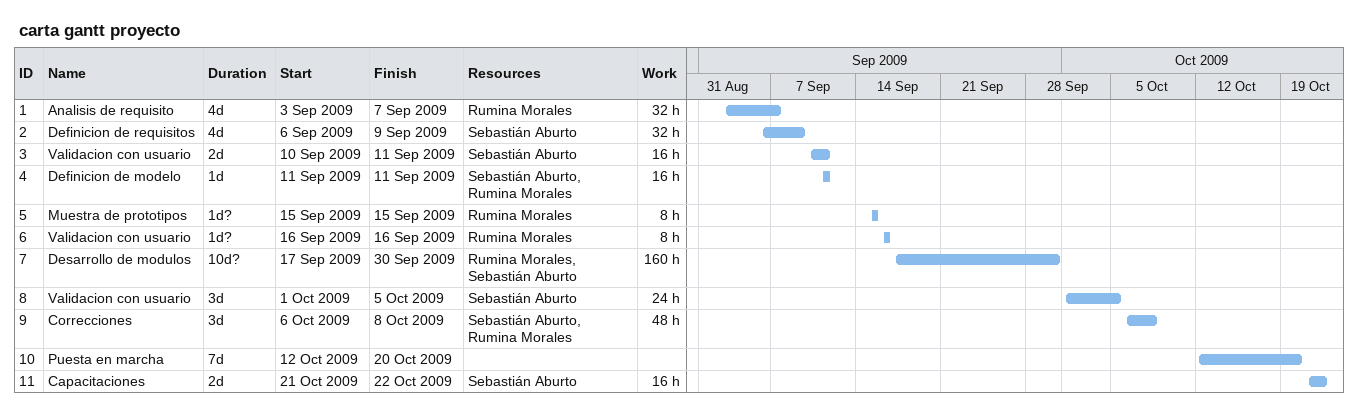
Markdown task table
carta gantt proyecto

| ID | Task | Duration | Start | Finish | Resources | Work (h) |
|---|---|---|---|---|---|---|
| 1 | Analisis de requisito | 4d | 2009-09-03 | 2009-09-07 | Rumina Morales | 32 |
| 2 | Definicion de requisitos | 4d | 2009-09-06 | 2009-09-09 | Sebastián Aburto | 32 |
| 3 | Validacion con usuario | 2d | 2009-09-10 | 2009-09-11 | Sebastián Aburto | 16 |
| 4 | Definicion de modelo | 1d | 2009-09-11 | 2009-09-11 | Sebastián Aburto, Rumina Morales | 16 |
| 5 | Muestra de prototipos | 1d? | 2009-09-15 | 2009-09-15 | Rumina Morales | 8 |
| 6 | Validacion con usuario | 1d? | 2009-09-16 | 2009-09-16 | Rumina Morales | 8 |
| 7 | Desarrollo de modulos | 10d? | 2009-09-17 | 2009-09-30 | Rumina Morales, Sebastián Aburto | 160 |
| 8 | Validacion con usuario | 3d | 2009-10-01 | 2009-10-05 | Sebastián Aburto | 24 |
| 9 | Correcciones | 3d | 2009-10-06 | 2009-10-08 | Sebastián Aburto, Rumina Morales | 48 |
| 10 | Puesta en marcha | 7d | 2009-10-12 | 2009-10-20 |  |  |
| 11 | Capacitaciones | 2d | 2009-10-21 | 2009-10-22 | Sebastián Aburto | 16 |
